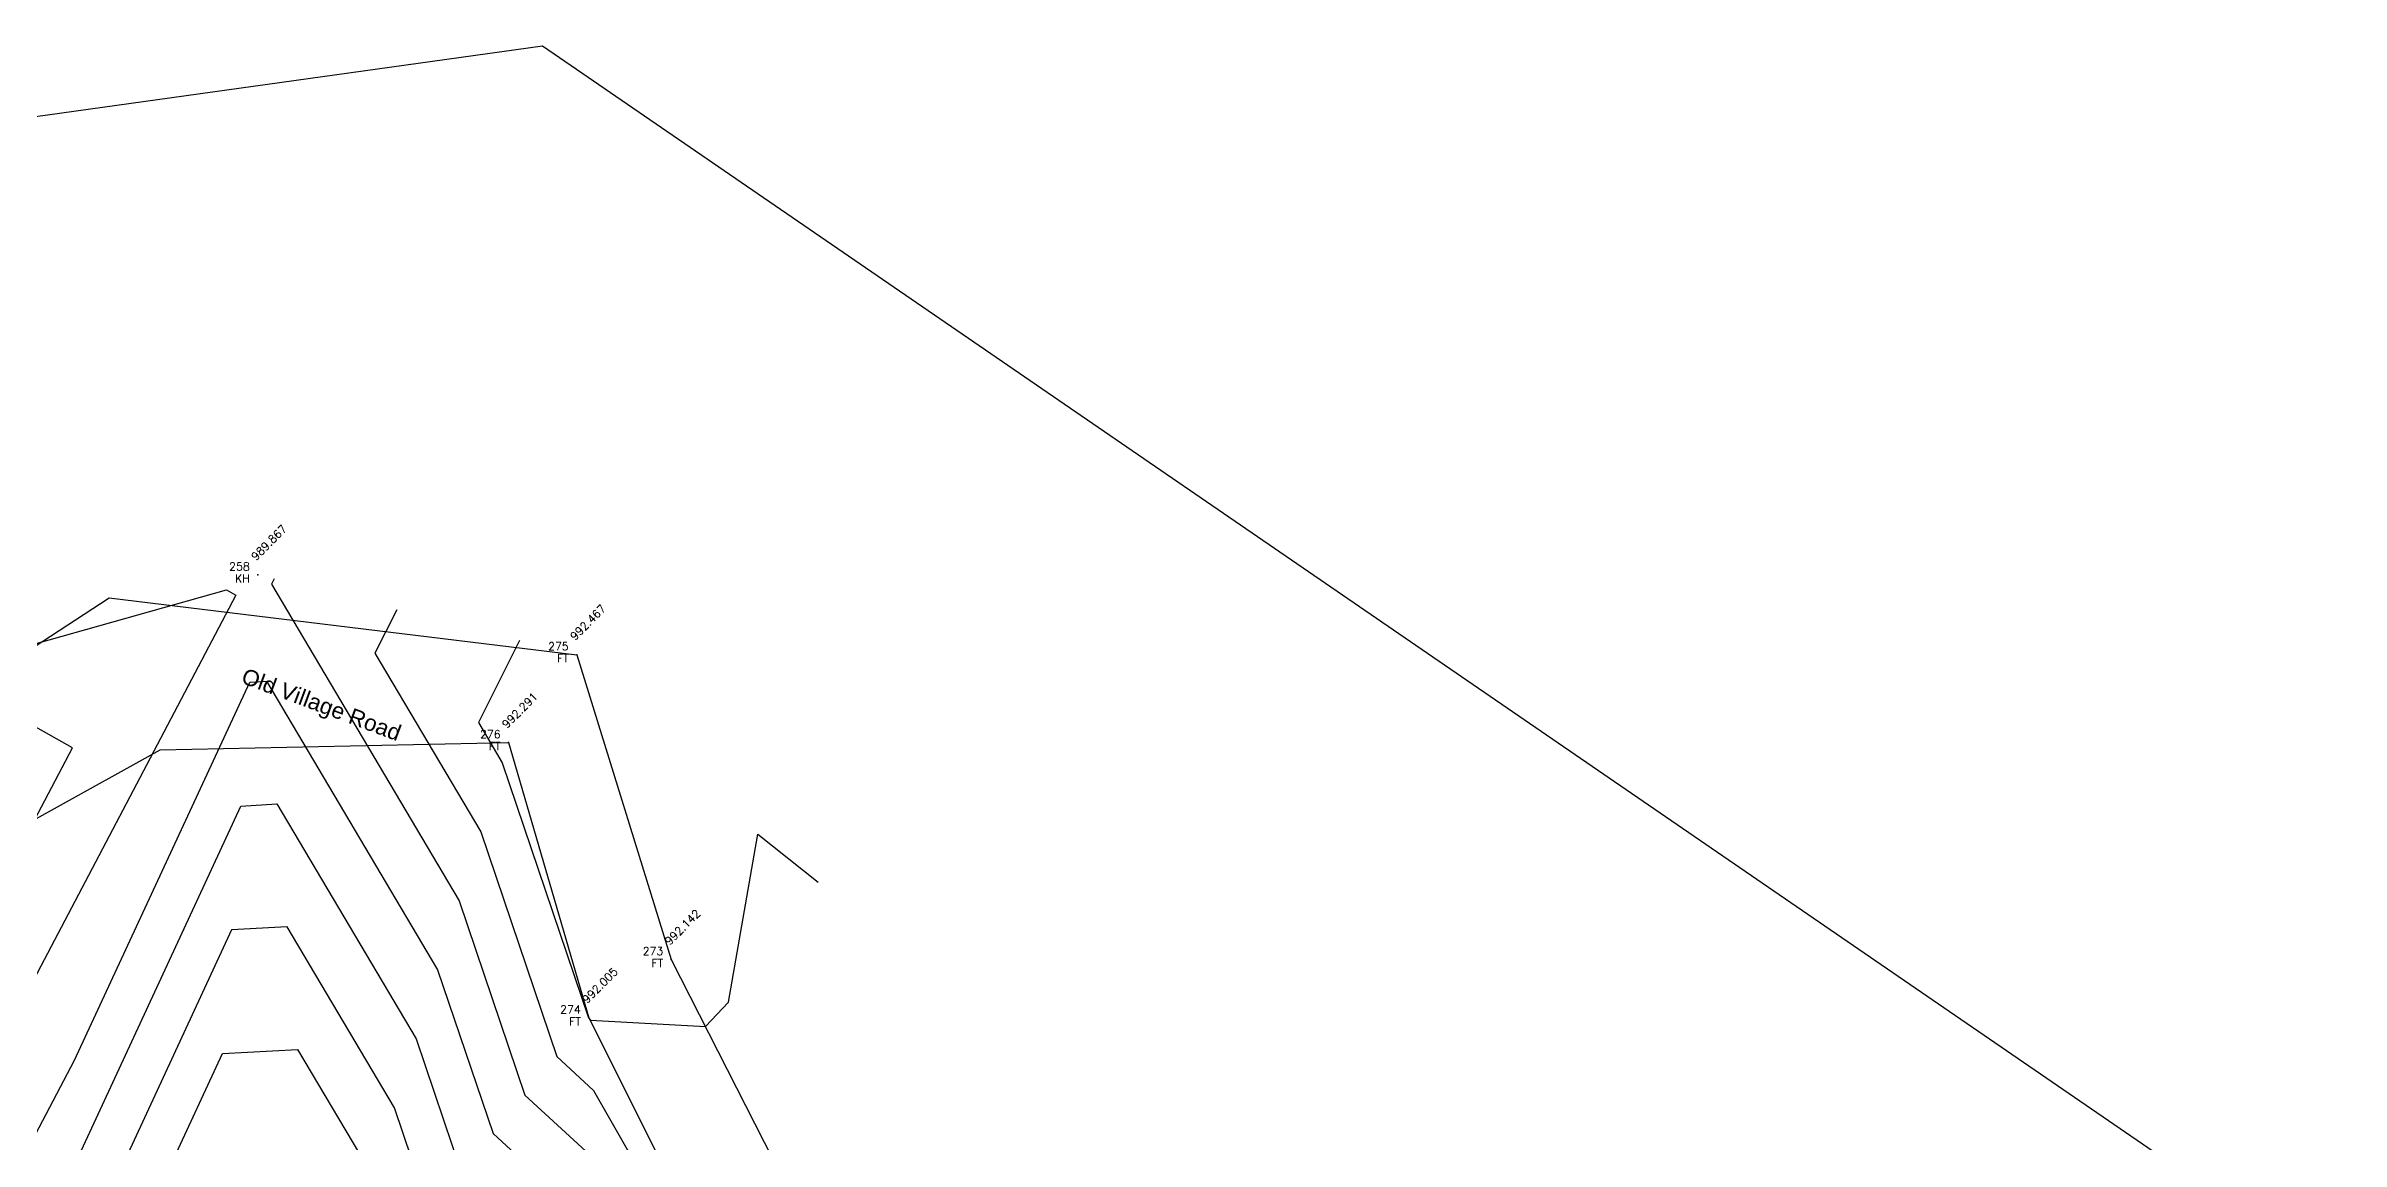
# Model space of a CAD drawing. Header units: metres. Extents: x 319894 to 3389272, y 120 to 6136017.
# Drawn here: x 321097.9 to 321169.7, y 3067962.8 to 3067997 of the extents above; entities that cross this region are included whole.
import ezdxf
from ezdxf.enums import TextEntityAlignment as Align

# ---------------------------------------------------------------- set-up
doc = ezdxf.new("R2010")
doc.units = ezdxf.units.M
doc.header["$MEASUREMENT"] = 0
for name, color, linetype in [('Contour', 254, 'Continuous'), ('FT', 7, 'Continuous'), ('Index_Contour', 8, 'Continuous'), ('KH', 7, 'Continuous'), ('Points', 7, 'Continuous'), ('Points-ELV', 6, 'Continuous'), ('Points-NUM', 4, 'Continuous'), ('Points-TXT', 3, 'Continuous')]:
    doc.layers.add(name, color=color, linetype=linetype)
doc.styles.add('romans', font='romans.shx')
doc.styles.get("Standard").update_dxf_attribs({"font": 'arial.ttf'})

# ---------------------------------------------------------------- blocks, each defined once
blk = doc.blocks.new('POINTS')
at = {"layer": 'Points'}
blk.add_line((0, 0), (0, 0), dxfattribs=at)
blk.add_point((0, 0), dxfattribs=at)
at = {"layer": 'Points-ELV', "style": 'romans'}
blk.add_attdef('ELEV', text='', height=1, rotation=45, dxfattribs=at).set_placement((0, 0), align=Align.BOTTOM_LEFT)
at = {"layer": 'Points-NUM', "style": 'romans'}
blk.add_attdef('PTNUM', text='', height=1, dxfattribs=at).set_placement((0, 0), align=Align.BOTTOM_RIGHT)
at = {"layer": 'Points-TXT', "style": 'romans'}
blk.add_attdef('DESC', text='', height=1, dxfattribs=at).set_placement((0, 0), align=Align.BOTTOM_RIGHT)
blk = doc.blocks.new('SIT4')
blk.add_lwpolyline([(320247.471, 3067753.484), (320316.259, 3067830.572), (320385.466, 3067840.208), (320441.67, 3067801.664), (320406.857, 3067704.466), (320332.505, 3067671.208), (320246.604, 3067696.68)], close=True)
for points, elevation in [([(320333.098, 3067802.628), (320341.833, 3067798.981), (320349.907, 3067798.822), (320357.799, 3067804.96), (320362.302, 3067816.692), (320371.921, 3067822.975), (320386.533, 3067821.196), (320389.489, 3067811.676), (320398.503, 3067793.965), (320410.522, 3067789.704)], 995.819), ([(320332.117, 3067799.01), (320339.858, 3067795.044), (320350.316, 3067794.12), (320360.219, 3067802.505), (320366.625, 3067814.404), (320373.514, 3067818.22), (320384.404, 3067818.45), (320386.91, 3067809.856), (320395.419, 3067792.89), (320408.585, 3067787.978)], 995.317)]:
    blk.add_lwpolyline(points, dxfattribs=dict(elevation=elevation))
at = {"layer": 'Contour'}
for points in [[(320380.909, 3067822.602), (320380.229, 3067821.239), (320383.534, 3067815.667), (320385.909, 3067808.647), (320387.057, 3067807.59), (320395.172, 3067793.381), (320397.86, 3067794.846), (320398.06, 3067794.835), (320403.872, 3067800.95), (320404.334, 3067803.58), (320410.251, 3067798.894)], [(320384.742, 3067821.643), (320383.463, 3067819.078), (320384.208, 3067817.822), (320386.905, 3067809.85), (320386.964, 3067809.781), (320390.554, 3067809.582), (320391.277, 3067810.342), (320392.199, 3067815.588), (320394.083, 3067814.096)], [(320363.318, 3067794.231), (320370.844, 3067808.532), (320376.319, 3067820.335), (320376.844, 3067820.365), (320382.188, 3067811.357), (320383.918, 3067806.241), (320387.349, 3067803.08), (320393.395, 3067792.496), (320395.272, 3067790.67), (320397.355, 3067791.418), (320402.521, 3067786.119), (320403.513, 3067785.596), (320404.581, 3067785.419), (320408.574, 3067787.884), (320409.099, 3067787.799), (320411.62, 3067787.837), (320412.943, 3067787.428), (320413.05, 3067787.212), (320414.116, 3067785.153), (320414.863, 3067783.662), (320414.859, 3067783.452), (320415.314, 3067783.58), (320418.362, 3067786.271)], [(320358.909, 3067795.74), (320370.776, 3067818.287), (320368.291, 3067819.679)], [(320365.471, 3067793.693), (320376.035, 3067816.469), (320377.166, 3067816.533), (320381.514, 3067809.202), (320382.923, 3067805.038), (320387.495, 3067800.825), (320392.367, 3067792.296), (320395.197, 3067789.544), (320396.764, 3067790.106), (320400.648, 3067786.122), (320403.742, 3067784.491), (320407.072, 3067783.937), (320408.215, 3067784.643), (320409.458, 3067784.442), (320409.802, 3067783.86), (320409.737, 3067782.424), (320409.905, 3067782.089), (320409.875, 3067780.108), (320414.148, 3067781.315), (320417.065, 3067783.89)], [(320415.768, 3067781.508), (320412.983, 3067779.05), (320408.168, 3067777.69), (320407.725, 3067778.232), (320403.836, 3067778.853), (320404.427, 3067780.802), (320404.463, 3067781.018), (320405.244, 3067782.691), (320405.278, 3067783.169), (320403.971, 3067783.386), (320398.775, 3067786.124), (320396.172, 3067788.794), (320395.123, 3067788.417), (320391.34, 3067792.096), (320387.642, 3067798.57), (320381.927, 3067803.835), (320380.841, 3067807.047), (320377.487, 3067812.701), (320375.751, 3067812.603), (320367.323, 3067794.43)], [(320369.174, 3067795.168), (320375.467, 3067808.737), (320377.808, 3067808.869), (320380.168, 3067804.892), (320380.932, 3067802.633), (320387.788, 3067796.316), (320390.312, 3067791.896), (320395.048, 3067787.291), (320395.581, 3067787.482), (320396.902, 3067786.127), (320400.267, 3067784.353), (320399.615, 3067783.794), (320399.04, 3067782.744), (320398.38, 3067781.559), (320398.055, 3067780.633), (320402.074, 3067777.683), (320402.453, 3067777.306), (320406.241, 3067776.701), (320407.231, 3067775.489), (320411.818, 3067776.784), (320414.471, 3067779.127)]]:
    blk.add_lwpolyline(points, dxfattribs=at)
at = {"layer": 'Index_Contour'}
for points in [[(320369.233, 3067821.435), (320375.594, 3067823.217), (320375.886, 3067823.054), (320361.113, 3067794.985)], [(320377.075, 3067823.56), (320376.996, 3067823.4), (320382.861, 3067813.512), (320384.914, 3067807.444), (320387.203, 3067805.335), (320394.422, 3067792.696), (320395.346, 3067791.797), (320397.946, 3067792.73), (320401.643, 3067788.938), (320403.464, 3067791.018), (320405.365, 3067791.532), (320416.434, 3067791.525), (320416.576, 3067791.487), (320417.246, 3067790.115), (320417.382, 3067789.852), (320417.517, 3067789.588), (320418.724, 3067787.827), (320419.66, 3067788.653)]]:
    blk.add_lwpolyline(points, dxfattribs=at)
at = {"layer": 'FT', "linetype": 'Continuous'}
ref = blk.add_blockref('POINTS', (320386.533, 3067821.196, 992.467), dxfattribs=at)
ref.add_attrib('PTNUM', '275', dxfattribs={"layer": 'Points-NUM', "height": 0.25, "style": 'romans'}).set_placement((320386.283, 3067821.258, 992.467), align=Align.BOTTOM_RIGHT)
ref.add_attrib('DESC', 'FT', dxfattribs={"layer": 'Points-TXT', "height": 0.25, "style": 'romans'}).set_placement((320386.283, 3067820.883, 992.467), align=Align.BOTTOM_RIGHT)
ref.add_attrib('ELEV', '992.467', dxfattribs={"layer": 'Points-ELV', "height": 0.25, "rotation": 45, "style": 'romans'}).set_placement((320386.533, 3067821.571, 992.467), align=Align.BOTTOM_LEFT)
ref = blk.add_blockref('POINTS', (320384.404, 3067818.45, 992.291), dxfattribs=at)
ref.add_attrib('PTNUM', '276', dxfattribs={"layer": 'Points-NUM', "height": 0.25, "style": 'romans'}).set_placement((320384.154, 3067818.512, 992.291), align=Align.BOTTOM_RIGHT)
ref.add_attrib('DESC', 'FT', dxfattribs={"layer": 'Points-TXT', "height": 0.25, "style": 'romans'}).set_placement((320384.154, 3067818.137, 992.291), align=Align.BOTTOM_RIGHT)
ref.add_attrib('ELEV', '992.291', dxfattribs={"layer": 'Points-ELV', "height": 0.25, "rotation": 45, "style": 'romans'}).set_placement((320384.404, 3067818.825, 992.291), align=Align.BOTTOM_LEFT)
ref = blk.add_blockref('POINTS', (320389.489, 3067811.676, 992.142), dxfattribs=at)
ref.add_attrib('PTNUM', '273', dxfattribs={"layer": 'Points-NUM', "height": 0.25, "style": 'romans'}).set_placement((320389.239, 3067811.738, 992.142), align=Align.BOTTOM_RIGHT)
ref.add_attrib('DESC', 'FT', dxfattribs={"layer": 'Points-TXT', "height": 0.25, "style": 'romans'}).set_placement((320389.239, 3067811.363, 992.142), align=Align.BOTTOM_RIGHT)
ref.add_attrib('ELEV', '992.142', dxfattribs={"layer": 'Points-ELV', "height": 0.25, "rotation": 45, "style": 'romans'}).set_placement((320389.489, 3067812.051, 992.142), align=Align.BOTTOM_LEFT)
ref = blk.add_blockref('POINTS', (320386.91, 3067809.856, 992.005), dxfattribs=at)
ref.add_attrib('PTNUM', '274', dxfattribs={"layer": 'Points-NUM', "height": 0.25, "style": 'romans'}).set_placement((320386.66, 3067809.918, 992.005), align=Align.BOTTOM_RIGHT)
ref.add_attrib('DESC', 'FT', dxfattribs={"layer": 'Points-TXT', "height": 0.25, "style": 'romans'}).set_placement((320386.66, 3067809.543, 992.005), align=Align.BOTTOM_RIGHT)
ref.add_attrib('ELEV', '992.005', dxfattribs={"layer": 'Points-ELV', "height": 0.25, "rotation": 45, "style": 'romans'}).set_placement((320386.91, 3067810.231, 992.005), align=Align.BOTTOM_LEFT)
at = {"layer": 'KH', "linetype": 'Continuous'}
ref = blk.add_blockref('POINTS', (320376.566, 3067823.688, 989.867), dxfattribs=at)
ref.add_attrib('PTNUM', '258', dxfattribs={"layer": 'Points-NUM', "height": 0.25, "style": 'romans'}).set_placement((320376.316, 3067823.75, 989.867), align=Align.BOTTOM_RIGHT)
ref.add_attrib('DESC', 'KH', dxfattribs={"layer": 'Points-TXT', "height": 0.25, "style": 'romans'}).set_placement((320376.316, 3067823.375, 989.867), align=Align.BOTTOM_RIGHT)
ref.add_attrib('ELEV', '989.867', dxfattribs={"layer": 'Points-ELV', "height": 0.25, "rotation": 45, "style": 'romans'}).set_placement((320376.566, 3067824.063, 989.867), align=Align.BOTTOM_LEFT)
at = {"color": 0, "insert": (320376.191, 3067820.794), "char_height": 0.5, "attachment_point": 1, "rotation": 339.51513}
blk.add_mtext_dynamic_manual_height_columns('Old Village Road', width=11.37443, gutter_width=1, heights=[0], dxfattribs=at)

msp = doc.modelspace()

# ---------------------------------------------------------------- block references
at = {"color": 251, "true_color": 0x636466}
msp.add_blockref('SIT4', (727.98, 156.802), dxfattribs=at)

doc.saveas('drawing.dxf')
